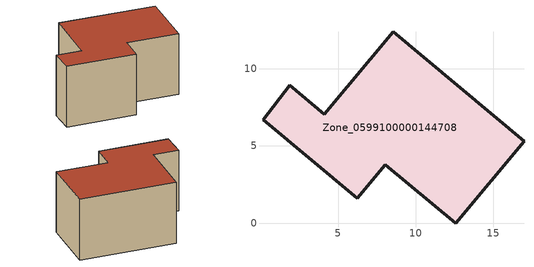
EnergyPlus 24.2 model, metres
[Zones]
Zone_0599100000144708
 floor ground (C_G): 4.12,7.06 8.54,12.38 17,5.31 12.6,0 8.05,3.78 6.24,1.61 0.14,6.68 1.88,8.92 z0
 wall outside (C_F): 8.54,12.38 4.12,7.06 1.88,8.92 0.14,6.68 6.24,1.61 8.05,3.78 12.6,0 17,5.31 8.54,12.38 z0:7.29
 roof outside (C_R): 1.88,8.92 0.14,6.68 6.24,1.61 8.05,3.78 12.6,0 17,5.31 8.54,12.38 4.12,7.06 z7.29
[BUILDING]
Pand.0599100000144708: North Axis=0; Terrain=City; Loads Convergence Tolerance Value=0.04; Temperature Convergence Tolerance Value=0.4; Solar Distribution=FullExterior; Maximum Number of Warmup Days=25; Minimum Number of Warmup Days=1
[Site:Location]
Rotterdam.The.Hague.AP_ZH_NLD Design_Conditions: Latitude=51.96; Longitude=4.45; Time Zone=1; Elevation=-4.5
[SITE:GROUNDTEMPERATURE:BUILDINGSURFACE]
18, 18, 18, 18, 18, 18, 18, 18, 18, 18, 18, 18
[MATERIAL] Thermal Absorptance=0.9; Solar Absorptance=0.7; Visible Absorptance=0.7
Name | Roughness | Thickness | Conductivity | Density | Specific Heat
G.TC.1946-1964 | MediumSmooth | 0.15 | 1 | 540 | 1210
F.TC.1946-1964 | Rough | 0.3 | 0.857143 | 1920 | 840
R.TC.1946-1964 | MediumRough | 0.2 | 0.235294 | 1500 | 1000
[CONSTRUCTION]
C_G: G.TC.1946-1964
C_F: F.TC.1946-1964
C_R: R.TC.1946-1964
[ZONE]
Zone_0599100000144708: Type=1; Multiplier=1; Ceiling Height=Autocalculate; Volume=Autocalculate; Floor Area=autocalculate; Part of Total Floor Area=Yes
[ZONEINFILTRATION:DESIGNFLOWRATE]
Infil_Zone_0599100000144708: Zone or ZoneList or Space or SpaceList=Zone_0599100000144708; Schedule=AlwaysOn; Design Flow Rate Calculation Method=Flow/Area; Flow Rate per Floor Area=0.003; Constant Term Coefficient=1; Temperature Term Coefficient=0; Velocity Term Coefficient=0; Velocity Squared Term Coefficient=0
[HVACTEMPLATE:ZONE:IDEALLOADSAIRSYSTEM]
Zone_0599100000144708: Maximum Heating Supply Air Temperature=50; Minimum Cooling Supply Air Temperature=13; Maximum Heating Supply Air Humidity Ratio=0.0156; Minimum Cooling Supply Air Humidity Ratio=0.0077; Heating Limit=NoLimit; Cooling Limit=NoLimit; Dehumidification Control Type=ConstantSensibleHeatRatio; Cooling Sensible Heat Ratio=0.7; Dehumidification Setpoint=60; Humidification Control Type=None; Humidification Setpoint=30; Outdoor Air Method=None; Outdoor Air Flow Rate per Person=0.00944; Outdoor Air Flow Rate per Zone Floor Area=0; Outdoor Air Flow Rate per Zone=0; Demand Controlled Ventilation Type=None; Outdoor Air Economizer Type=NoEconomizer; Heat Recovery Type=None; Sensible Heat Recovery Effectiveness=0.7; Latent Heat Recovery Effectiveness=0.65
[ZONECONTROL:THERMOSTAT]
ThermostatControl_Zone_0599100000144708: Zone or ZoneList=Zone_0599100000144708; Control Type Schedule=DualSetpointControlType; Control 1=Thermostat_Zone_0599100000144708; Temperature Difference Between Cutout And Setpoint=0
[THERMOSTATSETPOINT:DUALSETPOINT]
Thermostat_Zone_0599100000144708: Heating Setpoint Temperature Schedule=HeatingSetpoint_Zone_0599100000144708; Cooling Setpoint Temperature Schedule=CoolingSetpoint_Zone_0599100000144708
[SCHEDULE:COMPACT]
HeatingSetpoint_Zone_0599100000144708: Through: 12/31, For: AllDays, Until: 24:00, 21
CoolingSetpoint_Zone_0599100000144708: Through: 12/31, For: AllDays, Until: 24:00, 24
DualSetpointControlType: Through: 12/31, For: AllDays, Until: 24:00, 4
AlwaysOn: Through: 12/31, For: AllDays, Until: 24:00, 1
